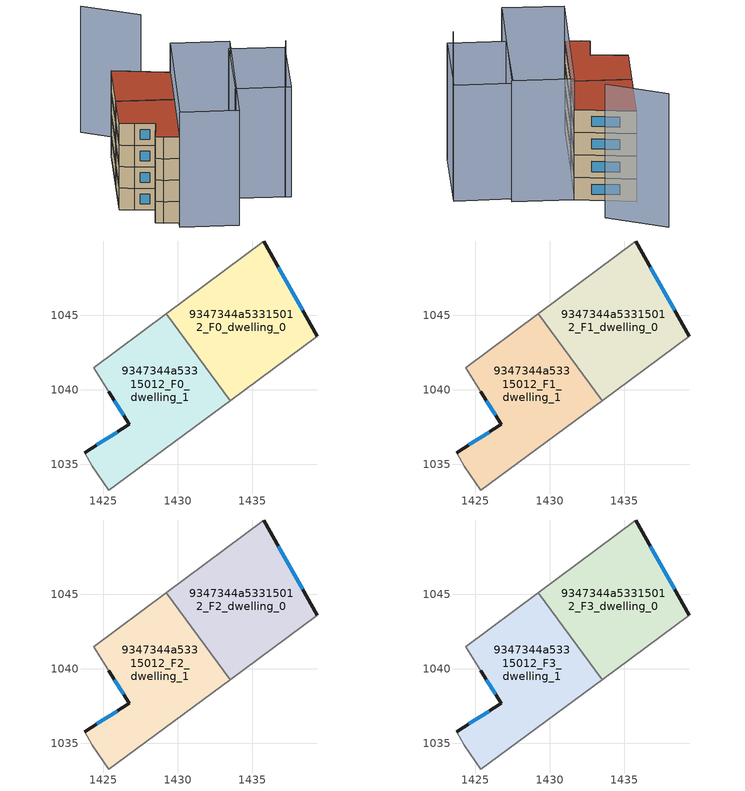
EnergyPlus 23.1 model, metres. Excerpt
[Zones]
9347344a53315012_F0_dwelling_0
 floor ground (EU_floor_Construction): 1435.77,1050 1439.37,1043.59 1433.53,1039.29 1429.24,1045.12 z0
 wall outside (EU_wall_Construction): 1439.37,1043.59 1435.77,1050 z0:3
 wall adiabatic (EU_wall_Construction): 1435.77,1050 1429.24,1045.12 / 1433.53,1039.29 1439.37,1043.59 z0:3
 wall to 9347344a53315012_F0_dwelling_1 (EU_wall_Construction): 1429.24,1045.12 1433.53,1039.29 z0:3
 window (EU_Window_Construction): 1438.38,1045.35 1436.76,1048.23 z0.83:2.17
9347344a53315012_F0_dwelling_1
 floor ground (EU_floor_Construction): 1429.24,1045.12 1433.53,1039.29 1425.36,1033.29 1424.26,1034.89 1423.76,1035.79 1426.76,1037.69 1425.36,1039.89 1424.36,1041.49 z0
 wall outside (EU_wall_Construction): 1425.36,1039.89 1426.76,1037.69 1423.76,1035.79 z0:3
 wall adiabatic (EU_wall_Construction): 1423.76,1035.79 1424.26,1034.89 1425.36,1033.29 1433.53,1039.29 / 1429.24,1045.12 1424.36,1041.49 1425.36,1039.89 z0:3
 window (EU_Window_Construction): 1425.94,1037.17 1424.59,1036.31 / 1425.75,1039.28 1426.38,1038.29 z0.83:2.17
9347344a53315012_F1_dwelling_0
 floor to 9347344a53315012_F0_dwelling_0 (EU_floor_Construction): 1435.77,1050 1439.37,1043.59 1433.53,1039.29 1429.24,1045.12 z3
 wall outside (EU_wall_Construction): 1439.37,1043.59 1435.77,1050 z3:6
 wall adiabatic (EU_wall_Construction): 1435.77,1050 1429.24,1045.12 / 1433.53,1039.29 1439.37,1043.59 z3:6
 wall to 9347344a53315012_F1_dwelling_1 (EU_wall_Construction): 1429.24,1045.12 1433.53,1039.29 z3:6
 window (EU_Window_Construction): 1438.38,1045.35 1436.76,1048.23 z3.83:5.17
9347344a53315012_F1_dwelling_1
 floor to 9347344a53315012_F0_dwelling_1 (EU_floor_Construction): 1429.24,1045.12 1433.53,1039.29 1425.36,1033.29 1424.26,1034.89 1423.76,1035.79 1426.76,1037.69 1425.36,1039.89 1424.36,1041.49 z3
 wall outside (EU_wall_Construction): 1425.36,1039.89 1426.76,1037.69 1423.76,1035.79 z3:6
 wall adiabatic (EU_wall_Construction): 1423.76,1035.79 1424.26,1034.89 1425.36,1033.29 1433.53,1039.29 / 1429.24,1045.12 1424.36,1041.49 1425.36,1039.89 z3:6
 window (EU_Window_Construction): 1425.94,1037.17 1424.59,1036.31 / 1425.75,1039.28 1426.38,1038.29 z3.83:5.17
9347344a53315012_F2_dwelling_0
 floor to 9347344a53315012_F1_dwelling_0 (EU_floor_Construction): 1435.77,1050 1439.37,1043.59 1433.53,1039.29 1429.24,1045.12 z6
 wall outside (EU_wall_Construction): 1439.37,1043.59 1435.77,1050 z6:9
 wall adiabatic (EU_wall_Construction): 1435.77,1050 1429.24,1045.12 / 1433.53,1039.29 1439.37,1043.59 z6:9
 wall to 9347344a53315012_F2_dwelling_1 (EU_wall_Construction): 1429.24,1045.12 1433.53,1039.29 z6:9
 window (EU_Window_Construction): 1438.38,1045.35 1436.76,1048.23 z6.83:8.17
9347344a53315012_F2_dwelling_1
 floor to 9347344a53315012_F1_dwelling_1 (EU_floor_Construction): 1429.24,1045.12 1433.53,1039.29 1425.36,1033.29 1424.26,1034.89 1423.76,1035.79 1426.76,1037.69 1425.36,1039.89 1424.36,1041.49 z6
 wall outside (EU_wall_Construction): 1425.36,1039.89 1426.76,1037.69 1423.76,1035.79 z6:9
 wall adiabatic (EU_wall_Construction): 1423.76,1035.79 1424.26,1034.89 1425.36,1033.29 1433.53,1039.29 / 1429.24,1045.12 1424.36,1041.49 1425.36,1039.89 z6:9
 window (EU_Window_Construction): 1425.94,1037.17 1424.59,1036.31 / 1425.75,1039.28 1426.38,1038.29 z6.83:8.17
9347344a53315012_F3_dwelling_0
 floor to 9347344a53315012_F2_dwelling_0 (EU_floor_Construction): 1435.77,1050 1439.37,1043.59 1433.53,1039.29 1429.24,1045.12 z9
 wall outside (EU_wall_Construction): 1439.37,1043.59 1435.77,1050 z9:12
 wall adiabatic (EU_wall_Construction): 1435.77,1050 1429.24,1045.12 / 1433.53,1039.29 1439.37,1043.59 z9:12
 wall to 9347344a53315012_F3_dwelling_1 (EU_wall_Construction): 1429.24,1045.12 1433.53,1039.29 z9:12
 window (EU_Window_Construction): 1438.38,1045.35 1436.76,1048.23 z9.83:11.17
 roof outside (EU_roof_Construction): 1439.37,1043.59 1435.77,1050 1429.24,1045.12 1433.53,1039.29 z12
9347344a53315012_F3_dwelling_1
 floor to 9347344a53315012_F2_dwelling_1 (EU_floor_Construction): 1429.24,1045.12 1433.53,1039.29 1425.36,1033.29 1424.26,1034.89 1423.76,1035.79 1426.76,1037.69 1425.36,1039.89 1424.36,1041.49 z9
 wall outside (EU_wall_Construction): 1425.36,1039.89 1426.76,1037.69 1423.76,1035.79 z9:12
 wall adiabatic (EU_wall_Construction): 1423.76,1035.79 1424.26,1034.89 1425.36,1033.29 1433.53,1039.29 / 1429.24,1045.12 1424.36,1041.49 1425.36,1039.89 z9:12
 window (EU_Window_Construction): 1425.94,1037.17 1424.59,1036.31 / 1425.75,1039.28 1426.38,1038.29 z9.83:11.17
 roof outside (EU_roof_Construction): 1433.53,1039.29 1429.24,1045.12 1424.36,1041.49 1425.36,1039.89 1426.76,1037.69 1423.76,1035.79 1424.26,1034.89 1425.36,1033.29 z12
shading: 1438.47,1026.05 1446.18,1030.98 z0:17; 1434.59,1031 1443.07,1037.38 / 1443.07,1037.38 1447.27,1031.81 / 1447.27,1031.81 1438.79,1025.42 / 1438.79,1025.42 1434.59,1031 z0:15.4; 1424.48,1032.64 1439.37,1043.59 / 1439.37,1043.59 1443.76,1037.63 / 1443.76,1037.63 1428.86,1026.68 / 1428.86,1026.68 1424.48,1032.64 z0:16.1; 1441.19,1049.09 1439.16,1056.65 z0:17.7
[Building]
EU S2 Campaign: North Axis=0; Terrain=City; Solar Distribution=FullExterior
[Site:Location]
Lyon-Bron: Latitude=45.75; Longitude=5; Time Zone=1; Elevation=198
[SizingPeriod:WeatherFileDays]
AnnualSizingPeriod: Begin Month=1; Begin Day of Month=1; End Month=12; End Day of Month=31; Day of Week for Start Day=Monday; Use Weather File Daylight Saving Period=No; Use Weather File Rain and Snow Indicators=No
[MATERIAL]
EU_InternalMass_Material: Roughness=MediumRough; Thickness=0.1; Conductivity=1; Density=1800; Specific Heat=900; Thermal Absorptance=0.9; Solar Absorptance=0.7; Visible Absorptance=0.7
[MATERIAL:NOMASS] Roughness=MediumRough; Thermal Absorptance=0.9; Solar Absorptance=0.7; Visible Absorptance=0.7
Name | Thermal Resistance
EU_wall_NoMass | 0.87146
EU_roof_NoMass | 0.842276
EU_floor_NoMass | 0.496999
[WINDOWMATERIAL:SIMPLEGLAZINGSYSTEM]
EU_Window_SimpleGlazing: UFactor=2.2525; Solar Heat Gain Coefficient=0.76; Visible Transmittance=0.76
[CONSTRUCTION]
EU_wall_Construction: EU_wall_NoMass
EU_roof_Construction: EU_roof_NoMass
EU_floor_Construction: EU_floor_NoMass
EU_Window_Construction: EU_Window_SimpleGlazing
EU_InternalMass_Construction: EU_InternalMass_Material
[ZONE] Type=1; Multiplier=1; Ceiling Height=autocalculate; Floor Area=autocalculate; Part of Total Floor Area=Yes
Name | Volume
9347344a53315012_F0_dwelling_0 | 167.913
9347344a53315012_F1_dwelling_0; 9347344a53315012_F2_dwelling_0; 9347344a53315012_F3_dwelling_0 | 167.912
9347344a53315012_F0_dwelling_1 | 167.89
9347344a53315012_F1_dwelling_1; 9347344a53315012_F2_dwelling_1; 9347344a53315012_F3_dwelling_1 | 167.892
[INTERNALMASS] Construction=EU_InternalMass_Construction
Name | Zone or ZoneList | Surface Area
9347344a53315012_F0_dwelling_0_EU_InternalMass | 9347344a53315012_F0_dwelling_0 | 55.9709
9347344a53315012_F0_dwelling_1_EU_InternalMass | 9347344a53315012_F0_dwelling_1 | 55.9637
9347344a53315012_F1_dwelling_0_EU_InternalMass | 9347344a53315012_F1_dwelling_0 | 55.9709
9347344a53315012_F1_dwelling_1_EU_InternalMass | 9347344a53315012_F1_dwelling_1 | 55.9637
9347344a53315012_F2_dwelling_0_EU_InternalMass | 9347344a53315012_F2_dwelling_0 | 55.9709
9347344a53315012_F2_dwelling_1_EU_InternalMass | 9347344a53315012_F2_dwelling_1 | 55.9637
9347344a53315012_F3_dwelling_0_EU_InternalMass | 9347344a53315012_F3_dwelling_0 | 55.9709
9347344a53315012_F3_dwelling_1_EU_InternalMass | 9347344a53315012_F3_dwelling_1 | 55.9637
[OTHEREQUIPMENT] Fuel Type=Electricity; Design Level Calculation Method=Watts/Area; Power per Zone Floor Area=1; Fraction Latent=0; Fraction Radiant=0; Fraction Lost=0; Carbon Dioxide Generation Rate=0; EndUse Subcategory=EU_Step8_InternalGains
Name | Zone or ZoneList or Space or SpaceList | Schedule
EU_Step8_InternalGain_9347344a53315012_F0_dwelling_0_f000 | 9347344a53315012_F0_dwelling_0 | EU_Step8_GainSchedule_9347344a53315012_F0_dwelling_0_f000
EU_Step8_InternalGain_9347344a53315012_F0_dwelling_1_f000 | 9347344a53315012_F0_dwelling_1 | EU_Step8_GainSchedule_9347344a53315012_F0_dwelling_1_f000
EU_Step8_InternalGain_9347344a53315012_F1_dwelling_0_f000 | 9347344a53315012_F1_dwelling_0 | EU_Step8_GainSchedule_9347344a53315012_F1_dwelling_0_f000
EU_Step8_InternalGain_9347344a53315012_F1_dwelling_1_f000 | 9347344a53315012_F1_dwelling_1 | EU_Step8_GainSchedule_9347344a53315012_F1_dwelling_1_f000
EU_Step8_InternalGain_9347344a53315012_F2_dwelling_0_f000 | 9347344a53315012_F2_dwelling_0 | EU_Step8_GainSchedule_9347344a53315012_F2_dwelling_0_f000
EU_Step8_InternalGain_9347344a53315012_F2_dwelling_1_f000 | 9347344a53315012_F2_dwelling_1 | EU_Step8_GainSchedule_9347344a53315012_F2_dwelling_1_f000
EU_Step8_InternalGain_9347344a53315012_F3_dwelling_0_f000 | 9347344a53315012_F3_dwelling_0 | EU_Step8_GainSchedule_9347344a53315012_F3_dwelling_0_f000
EU_Step8_InternalGain_9347344a53315012_F3_dwelling_1_f000 | 9347344a53315012_F3_dwelling_1 | EU_Step8_GainSchedule_9347344a53315012_F3_dwelling_1_f000
[ZONEVENTILATION:DESIGNFLOWRATE] Schedule=EU_AlwaysOn; Design Flow Rate Calculation Method=AirChanges/Hour; Air Changes per Hour=0.425; Ventilation Type=Natural; Fan Pressure Rise=0; Fan Total Efficiency=1; Constant Term Coefficient=1; Temperature Term Coefficient=0; Velocity Term Coefficient=0; Velocity Squared Term Coefficient=0; Minimum Indoor Temperature=-100; Maximum Indoor Temperature=100; Delta Temperature=-100; Minimum Outdoor Temperature=-100; Maximum Outdoor Temperature=100; Maximum Wind Speed=40
Name | Zone or ZoneList or Space or SpaceList
EU_ConstantAir_9347344a53315012_F0_dwelling_0 | 9347344a53315012_F0_dwelling_0
EU_ConstantAir_9347344a53315012_F0_dwelling_1 | 9347344a53315012_F0_dwelling_1
EU_ConstantAir_9347344a53315012_F1_dwelling_0 | 9347344a53315012_F1_dwelling_0
EU_ConstantAir_9347344a53315012_F1_dwelling_1 | 9347344a53315012_F1_dwelling_1
EU_ConstantAir_9347344a53315012_F2_dwelling_0 | 9347344a53315012_F2_dwelling_0
EU_ConstantAir_9347344a53315012_F2_dwelling_1 | 9347344a53315012_F2_dwelling_1
EU_ConstantAir_9347344a53315012_F3_dwelling_0 | 9347344a53315012_F3_dwelling_0
EU_ConstantAir_9347344a53315012_F3_dwelling_1 | 9347344a53315012_F3_dwelling_1
[HVACTEMPLATE:THERMOSTAT] Constant Heating Setpoint=20; Constant Cooling Setpoint=50
EU_HeatOnly_9347344a53315012_F0_dwelling_0; EU_HeatOnly_9347344a53315012_F0_dwelling_1; EU_HeatOnly_9347344a53315012_F1_dwelling_0; EU_HeatOnly_9347344a53315012_F1_dwelling_1; EU_HeatOnly_9347344a53315012_F2_dwelling_0; EU_HeatOnly_9347344a53315012_F2_dwelling_1; EU_HeatOnly_9347344a53315012_F3_dwelling_0; EU_HeatOnly_9347344a53315012_F3_dwelling_1
[HVACTEMPLATE:ZONE:IDEALLOADSAIRSYSTEM] System Availability Schedule=EU_AlwaysOn; Maximum Heating Supply Air Temperature=50; Minimum Cooling Supply Air Temperature=13; Maximum Heating Supply Air Humidity Ratio=0.0156; Minimum Cooling Supply Air Humidity Ratio=0.0077; Heating Limit=NoLimit; Cooling Limit=NoLimit; Heating Availability Schedule=EU_AlwaysOn; Cooling Availability Schedule=EU_CoolingOff; Dehumidification Control Type=ConstantSensibleHeatRatio; Cooling Sensible Heat Ratio=0.7; Dehumidification Setpoint=60; Humidification Control Type=None; Humidification Setpoint=30; Outdoor Air Method=None; Outdoor Air Flow Rate per Person=0.00944; Outdoor Air Flow Rate per Zone Floor Area=0; Outdoor Air Flow Rate per Zone=0; Demand Controlled Ventilation Type=None; Outdoor Air Economizer Type=NoEconomizer; Heat Recovery Type=None; Sensible Heat Recovery Effectiveness=0.7; Latent Heat Recovery Effectiveness=0.65
Name | Template Thermostat
9347344a53315012_F0_dwelling_0 | EU_HeatOnly_9347344a53315012_F0_dwelling_0
9347344a53315012_F0_dwelling_1 | EU_HeatOnly_9347344a53315012_F0_dwelling_1
9347344a53315012_F1_dwelling_0 | EU_HeatOnly_9347344a53315012_F1_dwelling_0
9347344a53315012_F1_dwelling_1 | EU_HeatOnly_9347344a53315012_F1_dwelling_1
9347344a53315012_F2_dwelling_0 | EU_HeatOnly_9347344a53315012_F2_dwelling_0
9347344a53315012_F2_dwelling_1 | EU_HeatOnly_9347344a53315012_F2_dwelling_1
9347344a53315012_F3_dwelling_0 | EU_HeatOnly_9347344a53315012_F3_dwelling_0
9347344a53315012_F3_dwelling_1 | EU_HeatOnly_9347344a53315012_F3_dwelling_1
[SIZING:ZONE] Zone Cooling Design Supply Air Temperature Input Method=SupplyAirTemperature; Zone Cooling Design Supply Air Temperature=13; Zone Heating Design Supply Air Temperature Input Method=SupplyAirTemperature; Zone Heating Design Supply Air Temperature=50; Zone Cooling Design Supply Air Humidity Ratio=0.008; Zone Heating Design Supply Air Humidity Ratio=0.008; Cooling Design Air Flow Method=DesignDay; Cooling Design Air Flow Rate=0; Cooling Minimum Air Flow per Zone Floor Area=0.000762; Cooling Minimum Air Flow=0; Cooling Minimum Air Flow Fraction=0.2; Heating Design Air Flow Method=DesignDay; Heating Design Air Flow Rate=0; Heating Maximum Air Flow per Zone Floor Area=0.002032; Heating Maximum Air Flow=0.141576; Heating Maximum Air Flow Fraction=0.3; Account for Dedicated Outdoor Air System=No; Dedicated Outdoor Air System Control Strategy=NeutralSupplyAir; Dedicated Outdoor Air Low Setpoint Temperature for Design=autosize; Dedicated Outdoor Air High Setpoint Temperature for Design=autosize; Zone Load Sizing Method=Sensible Load Only No Latent Load; Zone Latent Cooling Design Supply Air Humidity Ratio Input Method=HumidityRatioDifference; Zone Cooling Design Supply Air Humidity Ratio Difference=0.005; Zone Latent Heating Design Supply Air Humidity Ratio Input Method=HumidityRatioDifference; Zone Humidification Design Supply Air Humidity Ratio Difference=0.005
9347344a53315012_F0_dwelling_0; 9347344a53315012_F0_dwelling_1; 9347344a53315012_F1_dwelling_0; 9347344a53315012_F1_dwelling_1; 9347344a53315012_F2_dwelling_0; 9347344a53315012_F2_dwelling_1; 9347344a53315012_F3_dwelling_0; 9347344a53315012_F3_dwelling_1
[SCHEDULE:CONSTANT]
Name | Hourly Value
EU_AlwaysOn | 1
EU_CoolingOff | 0
[SCHEDULE:FILE] Column Number=1; Rows to Skip at Top=0; Number of Hours of Data=8760; Column Separator=Comma; Interpolate to Timestep=No; Minutes per Item=60; Adjust Schedule for Daylight Savings=Yes
Name | File
EU_Step8_GainSchedule_9347344a53315012_F0_dwelling_0_f000 | ../../schedules/9347344a53315012/9347344a53315012_F0_dwelling_0_f000_gain.csv
EU_Step8_GainSchedule_9347344a53315012_F0_dwelling_1_f000 | ../../schedules/9347344a53315012/9347344a53315012_F0_dwelling_1_f000_gain.csv
EU_Step8_GainSchedule_9347344a53315012_F1_dwelling_0_f000 | ../../schedules/9347344a53315012/9347344a53315012_F1_dwelling_0_f000_gain.csv
EU_Step8_GainSchedule_9347344a53315012_F1_dwelling_1_f000 | ../../schedules/9347344a53315012/9347344a53315012_F1_dwelling_1_f000_gain.csv
EU_Step8_GainSchedule_9347344a53315012_F2_dwelling_0_f000 | ../../schedules/9347344a53315012/9347344a53315012_F2_dwelling_0_f000_gain.csv
EU_Step8_GainSchedule_9347344a53315012_F2_dwelling_1_f000 | ../../schedules/9347344a53315012/9347344a53315012_F2_dwelling_1_f000_gain.csv
EU_Step8_GainSchedule_9347344a53315012_F3_dwelling_0_f000 | ../../schedules/9347344a53315012/9347344a53315012_F3_dwelling_0_f000_gain.csv
EU_Step8_GainSchedule_9347344a53315012_F3_dwelling_1_f000 | ../../schedules/9347344a53315012/9347344a53315012_F3_dwelling_1_f000_gain.csv
